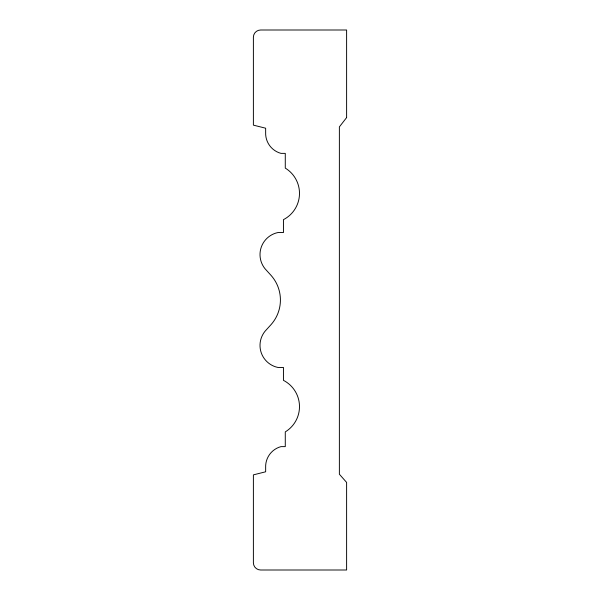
<?xml version="1.0" encoding="UTF-8"?>
<svg xmlns="http://www.w3.org/2000/svg" width="600" height="600" viewBox="0 0 600 600"><rect width="100%" height="100%" fill="white"/><g stroke="black" fill="none" stroke-linecap="round" stroke-linejoin="round"><path stroke-width="0.9" d="M346.612 117.585L339.375 126.892L339.375 474.225L346.612 482.415L346.612 570L260.625 570A7.238 7.238 0 0 1 253.388 562.763L253.388 474.862L265.65 471.795L265.65 467.498A20.73 20.73 0 0 1 280.987 446.625L285.278 446.625L285.278 431.895A29.557 29.557 0 0 0 283.44 380.34L283.44 367.447L277.92 367.447A22.5 22.5 0 0 1 265.043 331.237L271.17 324.48A37.02 37.02 0 0 0 271.17 275.52L265.043 268.763A22.5 22.5 0 0 1 277.92 232.553L283.44 232.553L283.44 219.66A29.557 29.557 0 0 0 285.278 168.105L285.278 153.375L280.987 153.375A20.73 20.73 0 0 1 265.65 132.502L265.65 128.205L253.388 125.137L253.388 37.237A7.238 7.238 0 0 1 260.625 30L346.612 30L346.612 117.585"/></g></svg>
